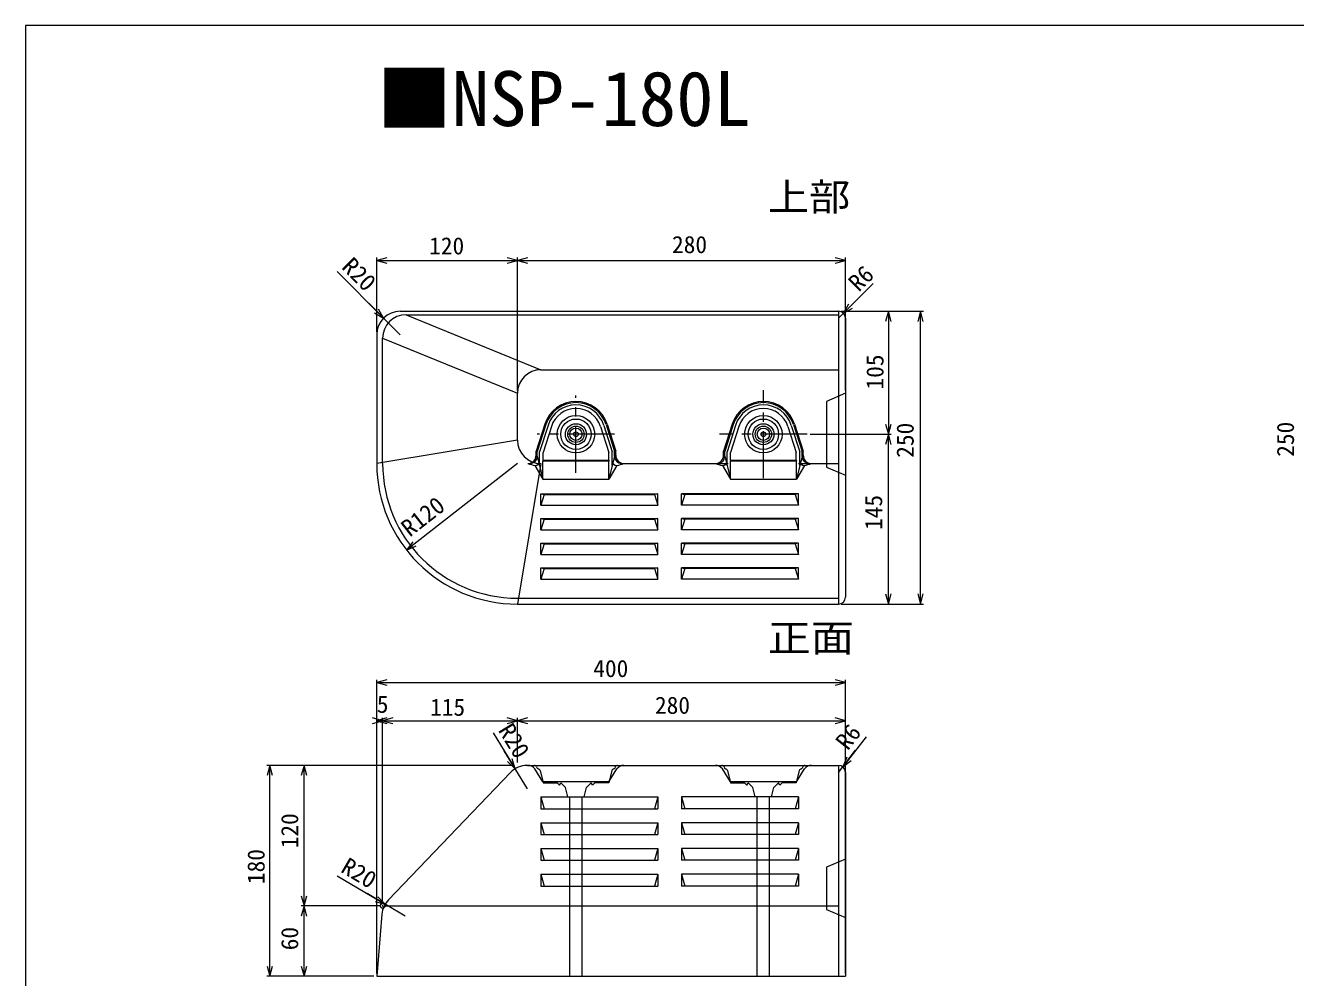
# Model space of a CAD drawing. Units: millimetres, scale not verified. Extents: x -43107 to 1122, y -805 to 4027.
# Drawn here: x -1182 to -98, y -1 to 811 of the extents above; entities that cross this region are included whole.
import ezdxf
from ezdxf.enums import TextEntityAlignment as Align

# ---------------------------------------------------------------- set-up
doc = ezdxf.new("R2010")
doc.units = ezdxf.units.MM
doc.header["$LTSCALE"] = 8
doc.header["$PDMODE"] = 32
doc.header["$PDSIZE"] = 4
doc.linetypes.add('CHAIN1', pattern=[8, 5, -1, 1, -1])
doc.layers.add('0-0', color=7, linetype='Continuous', lineweight=18)
doc.styles.add('ＭＳ ゴシック', font='')
doc.styles.get('ＭＳ ゴシック').set_extended_font_data('MS Gothic')

msp = doc.modelspace()

# ---------------------------------------------------------------- linework, layer by layer
at = {"layer": '0-0'}
for p, q in [((-882.153, 549.826), (-882.153, 613.187)), ((-873.498, 613.106), (-882.153, 610.787)), ((-882.153, 610.787), (-873.498, 608.468)), ((-770.807, 608.468), (-762.153, 610.787)), ((-762.153, 499.826), (-762.153, 613.187)), ((-762.153, 499.826), (-762.153, 613.187)), ((-753.498, 613.106), (-762.153, 610.787)), ((-762.153, 610.787), (-753.498, 608.468)), ((-490.807, 608.468), (-482.153, 610.787)), ((-482.153, 499.826), (-482.153, 613.187)), ((-916.043, 601.317), (-876.295, 561.569)), ((-458.326, 591.253), (-483.91, 565.669)), ((-488.153, 561.426), (-471.239, 578.34)), ((-862.153, 547.426), (-888.966, 574.24)), ((-884.054, 566.049), (-876.295, 561.569)), ((-876.295, 561.569), (-880.775, 569.328)), ((-862.153, 567.426), (-488.153, 567.426)), ((-857.153, 564.426), (-742.153, 517.426)), ((-857.153, 564.426), (-488.153, 564.426)), ((-488.153, 567.426), (-488.153, 317.426)), ((-485.753, 567.426), (-415.572, 567.426)), ((-485.753, 567.426), (-443.065, 567.426)), ((-479.43, 573.429), (-483.91, 565.669)), ((-483.91, 565.669), (-476.15, 570.149)), ((-445.465, 567.426), (-447.784, 558.772)), ((-443.146, 558.772), (-445.465, 567.426)), ((-415.653, 558.772), (-417.972, 567.426)), ((-482.153, 561.426), (-482.153, 323.426)), ((-882.153, 547.426), (-882.153, 437.426)), ((-877.153, 544.426), (-762.153, 497.426)), ((-877.153, 437.426), (-877.153, 544.426)), ((-742.153, 517.426), (-488.153, 517.426)), ((-762.153, 457.426), (-762.153, 497.426)), ((-482.153, 497.426), (-498.153, 490.426)), ((-498.153, 490.426), (-498.153, 434.426)), ((-738.837, 470.908), (-746.153, 447.892)), ((-737.884, 470.605), (-745.153, 447.737)), ((-735.978, 469.999), (-743.153, 447.426)), ((-733.119, 469.09), (-740.153, 446.961)), ((-691.186, 469.09), (-684.153, 446.961)), ((-688.327, 469.999), (-681.153, 447.426)), ((-686.421, 470.605), (-679.153, 447.737)), ((-685.468, 470.908), (-678.153, 447.892)), ((-578.837, 470.908), (-586.153, 447.892)), ((-577.884, 470.605), (-585.153, 447.737)), ((-575.978, 469.999), (-583.153, 447.426)), ((-573.119, 469.09), (-580.153, 446.961)), ((-531.186, 469.09), (-524.153, 446.961)), ((-528.327, 469.999), (-521.153, 447.426)), ((-526.421, 470.605), (-519.153, 447.737)), ((-525.468, 470.908), (-518.153, 447.892)), ((-447.784, 471.081), (-445.465, 462.426)), ((-762.153, 457.426), (-882.153, 437.426)), ((-512.253, 462.426), (-443.065, 462.426)), ((-512.253, 462.426), (-443.065, 462.426)), ((-443.146, 453.772), (-445.465, 462.426)), ((-746.153, 444.426), (-746.153, 447.892)), ((-745.153, 443.426), (-745.153, 447.737)), ((-743.153, 435.602), (-743.153, 447.426)), ((-740.153, 440.426), (-740.153, 446.961)), ((-684.153, 440.426), (-684.153, 447.102)), ((-684.153, 440.426), (-684.153, 446.961)), ((-681.153, 435.602), (-681.153, 447.426)), ((-679.153, 443.426), (-679.153, 447.737)), ((-678.153, 444.426), (-678.153, 447.892)), ((-586.153, 444.426), (-586.153, 447.892)), ((-585.153, 443.426), (-585.153, 447.737)), ((-583.153, 435.602), (-583.153, 447.426)), ((-580.153, 440.426), (-580.153, 446.961)), ((-524.153, 440.426), (-524.153, 447.102)), ((-524.153, 440.426), (-524.153, 446.961)), ((-521.153, 435.602), (-521.153, 447.426)), ((-519.153, 443.426), (-519.153, 447.737)), ((-518.153, 444.426), (-518.153, 447.892)), ((-742.153, 437.426), (-762.153, 317.426)), ((-747.153, 435.602), (-740.286, 423.951)), ((-745.153, 443.73), (-740.286, 423.951)), ((-740.153, 440.426), (-740.286, 439.426)), ((-740.286, 423.951), (-740.286, 439.426)), ((-740.153, 440.426), (-684.153, 440.426)), ((-684.153, 440.426), (-684.019, 439.426)), ((-679.153, 443.73), (-684.019, 423.951)), ((-677.153, 435.602), (-684.019, 423.951)), ((-671.153, 437.426), (-582.153, 437.426)), ((-587.153, 435.602), (-580.286, 423.951)), ((-585.153, 443.73), (-580.286, 423.951)), ((-580.153, 440.426), (-580.286, 439.426)), ((-580.286, 423.951), (-580.286, 439.426)), ((-580.153, 440.426), (-524.153, 440.426)), ((-524.153, 440.426), (-524.019, 439.426)), ((-519.153, 443.73), (-524.019, 423.951)), ((-517.153, 435.602), (-524.019, 423.951)), ((-522.153, 437.426), (-488.153, 437.426)), ((-498.153, 434.426), (-482.153, 427.426)), ((-740.286, 423.951), (-684.019, 423.951)), ((-580.286, 423.951), (-524.019, 423.951)), ((-742.153, 411.551), (-642.153, 411.551)), ((-742.153, 401.968), (-742.153, 411.551)), ((-739.153, 411.051), (-742.153, 401.968)), ((-742.153, 401.968), (-642.153, 401.968)), ((-642.153, 411.551), (-645.153, 411.051)), ((-645.153, 411.051), (-642.153, 401.968)), ((-642.153, 401.968), (-642.153, 411.551)), ((-622.153, 411.551), (-619.153, 411.051)), ((-522.153, 411.551), (-622.153, 411.551)), ((-622.153, 401.968), (-622.153, 411.551)), ((-619.153, 411.051), (-622.153, 401.968)), ((-522.153, 401.968), (-622.153, 401.968)), ((-525.153, 411.051), (-522.153, 401.968)), ((-522.153, 401.968), (-522.153, 411.551)), ((-742.153, 390.468), (-642.153, 390.468)), ((-742.153, 380.885), (-742.153, 390.468)), ((-642.153, 390.468), (-645.153, 389.968)), ((-642.153, 380.885), (-642.153, 390.468)), ((-622.153, 390.468), (-619.153, 389.968)), ((-522.153, 390.468), (-622.153, 390.468)), ((-622.153, 380.885), (-622.153, 390.468)), ((-522.153, 380.885), (-522.153, 390.468)), ((-739.153, 389.968), (-742.153, 380.885)), ((-742.153, 380.885), (-642.153, 380.885)), ((-645.153, 389.968), (-642.153, 380.885)), ((-619.153, 389.968), (-622.153, 380.885)), ((-522.153, 380.885), (-622.153, 380.885)), ((-525.153, 389.968), (-522.153, 380.885)), ((-851.312, 370.69), (-856.704, 363.534)), ((-742.153, 369.385), (-642.153, 369.385)), ((-742.153, 359.801), (-742.153, 369.385)), ((-739.153, 368.885), (-742.153, 359.801)), ((-642.153, 369.385), (-645.153, 368.885)), ((-645.153, 368.885), (-642.153, 359.801)), ((-642.153, 359.801), (-642.153, 369.385)), ((-622.153, 369.385), (-619.153, 368.885)), ((-522.153, 369.385), (-622.153, 369.385)), ((-622.153, 359.801), (-622.153, 369.385)), ((-619.153, 368.885), (-622.153, 359.801)), ((-525.153, 368.885), (-522.153, 359.801)), ((-522.153, 359.801), (-522.153, 369.385)), ((-742.153, 359.801), (-642.153, 359.801)), ((-522.153, 359.801), (-622.153, 359.801)), ((-742.153, 348.301), (-642.153, 348.301)), ((-742.153, 338.718), (-742.153, 348.301)), ((-739.153, 347.801), (-742.153, 338.718)), ((-642.153, 348.301), (-645.153, 347.801)), ((-645.153, 347.801), (-642.153, 338.718)), ((-642.153, 338.718), (-642.153, 348.301)), ((-622.153, 348.301), (-619.153, 347.801)), ((-522.153, 348.301), (-622.153, 348.301)), ((-622.153, 338.718), (-622.153, 348.301)), ((-619.153, 347.801), (-622.153, 338.718)), ((-525.153, 347.801), (-522.153, 338.718)), ((-522.153, 338.718), (-522.153, 348.301)), ((-742.153, 338.718), (-642.153, 338.718)), ((-522.153, 338.718), (-622.153, 338.718)), ((-447.784, 326.081), (-445.465, 317.426)), ((-445.465, 317.426), (-443.146, 326.081)), ((-420.291, 326.081), (-417.972, 317.426)), ((-417.972, 317.426), (-415.653, 326.081)), ((-762.153, 322.426), (-488.153, 322.426)), ((-762.153, 317.426), (-488.153, 317.426)), ((-485.753, 317.426), (-443.065, 317.426)), ((-443.065, 317.426), (-415.572, 317.426)), ((-882.153, 2.113), (-882.153, 252.805)), ((-873.498, 252.724), (-882.153, 250.405)), ((-882.153, 250.405), (-873.498, 248.086)), ((-490.807, 248.086), (-482.153, 250.405)), ((-482.153, 2.113), (-482.153, 252.805)), ((-885.807, 215.554), (-877.153, 217.873)), ((-882.153, 2.113), (-882.153, 220.273)), ((-873.498, 220.192), (-882.153, 217.873)), ((-882.153, 217.873), (-873.498, 215.554)), ((-877.153, 62.113), (-877.153, 220.273)), ((-877.153, 62.113), (-877.153, 220.273)), ((-868.498, 220.192), (-877.153, 217.873)), ((-877.153, 217.873), (-868.498, 215.554)), ((-770.807, 215.554), (-762.153, 217.873)), ((-762.153, 182.113), (-762.153, 220.273)), ((-762.153, 182.113), (-762.153, 220.273)), ((-753.498, 220.192), (-762.153, 217.873)), ((-762.153, 217.873), (-753.498, 215.554)), ((-490.807, 215.554), (-482.153, 217.873)), ((-482.153, 176.113), (-482.153, 220.273)), ((-782.717, 207.398), (-764.036, 176.786)), ((-464.555, 204.151), (-484.476, 178.455)), ((-753.618, 159.713), (-773.371, 192.082)), ((-764.036, 176.786), (-766.565, 185.381)), ((-488.153, 173.713), (-473.497, 192.618)), ((-481.006, 186.716), (-484.476, 178.455)), ((-764.553, 179.713), (-975.93, 179.713)), ((-971.211, 171.059), (-973.53, 179.713)), ((-764.553, 179.713), (-946.651, 179.713)), ((-941.932, 171.059), (-944.251, 179.713)), ((-872.25, 64.829), (-768.058, 173.551)), ((-770.524, 182.965), (-764.036, 176.786)), ((-753.618, 179.713), (-488.153, 179.713)), ((-740.286, 165.713), (-747.153, 176.713)), ((-745.697, 178.346), (-745.376, 177.383)), ((-742.774, 175.198), (-740.153, 164.713)), ((-681.531, 175.198), (-684.153, 164.713)), ((-684.019, 165.713), (-677.153, 176.713)), ((-678.608, 178.346), (-678.929, 177.383)), ((-580.286, 165.713), (-587.153, 176.713)), ((-585.697, 178.346), (-585.376, 177.383)), ((-582.774, 175.198), (-580.153, 164.713)), ((-521.531, 175.198), (-524.153, 164.713)), ((-524.019, 165.713), (-517.153, 176.713)), ((-518.608, 178.346), (-518.929, 177.383)), ((-488.153, 179.713), (-488.153, -0.287)), ((-484.476, 178.455), (-477.341, 183.874)), ((-482.153, 173.713), (-482.153, -0.287)), ((-684.019, 165.713), (-740.286, 165.713)), ((-740.153, 164.713), (-728.153, 164.713)), ((-733.153, 164.713), (-728.153, 164.713)), ((-728.153, 164.713), (-726.153, 162.713)), ((-726.153, 162.713), (-725.153, 164.713)), ((-721.153, 160.713), (-725.153, 164.713)), ((-703.153, 160.713), (-699.153, 164.713)), ((-524.019, 165.713), (-580.286, 165.713)), ((-580.153, 164.713), (-568.153, 164.713)), ((-573.153, 164.713), (-568.153, 164.713)), ((-568.153, 164.713), (-566.153, 162.713)), ((-566.153, 162.713), (-565.153, 164.713)), ((-561.153, 160.713), (-565.153, 164.713)), ((-543.153, 160.713), (-539.153, 164.713)), ((-742.153, 152.713), (-739.153, 142.713)), ((-742.153, 152.713), (-642.153, 152.713)), ((-742.153, 152.713), (-742.153, 142.713)), ((-719.153, 152.713), (-721.153, 160.713)), ((-717.403, -0.287), (-717.403, 152.713)), ((-706.903, -0.287), (-706.903, 152.713)), ((-705.153, 152.713), (-703.153, 160.713)), ((-642.153, 152.713), (-645.153, 142.713)), ((-642.153, 152.713), (-642.153, 142.713)), ((-622.153, 152.713), (-619.153, 142.713)), ((-622.153, 152.713), (-622.153, 142.713)), ((-522.153, 152.713), (-622.153, 152.713)), ((-559.153, 152.713), (-561.153, 160.713)), ((-557.403, -0.287), (-557.403, 152.713)), ((-546.903, -0.287), (-546.903, 152.713)), ((-545.153, 152.713), (-543.153, 160.713)), ((-522.153, 152.713), (-525.153, 142.713)), ((-522.153, 152.713), (-522.153, 142.713)), ((-742.153, 142.713), (-642.153, 142.713)), ((-522.153, 142.713), (-622.153, 142.713)), ((-742.153, 130.713), (-739.153, 120.713)), ((-742.153, 130.713), (-642.153, 130.713)), ((-742.153, 130.713), (-742.153, 120.713)), ((-642.153, 130.713), (-645.153, 120.713)), ((-642.153, 130.713), (-642.153, 120.713)), ((-622.153, 130.713), (-619.153, 120.713)), ((-522.153, 130.713), (-622.153, 130.713)), ((-622.153, 130.713), (-622.153, 120.713)), ((-522.153, 130.713), (-525.153, 120.713)), ((-522.153, 130.713), (-522.153, 120.713)), ((-742.153, 120.713), (-642.153, 120.713)), ((-522.153, 120.713), (-622.153, 120.713)), ((-742.153, 108.713), (-739.153, 98.713)), ((-742.153, 108.713), (-642.153, 108.713)), ((-742.153, 108.713), (-742.153, 98.713)), ((-642.153, 108.713), (-645.153, 98.713)), ((-642.153, 108.713), (-642.153, 98.713)), ((-622.153, 108.713), (-619.153, 98.713)), ((-522.153, 108.713), (-622.153, 108.713)), ((-622.153, 108.713), (-622.153, 98.713)), ((-522.153, 108.713), (-525.153, 98.713)), ((-522.153, 108.713), (-522.153, 98.713)), ((-742.153, 98.713), (-642.153, 98.713)), ((-522.153, 98.713), (-622.153, 98.713)), ((-482.153, 99.713), (-498.153, 92.713)), ((-498.153, 92.713), (-498.153, 56.713)), ((-916.078, 85.356), (-875.037, 61.151)), ((-742.153, 86.713), (-739.153, 76.713)), ((-742.153, 86.713), (-642.153, 86.713)), ((-742.153, 86.713), (-742.153, 76.713)), ((-742.153, 76.713), (-642.153, 76.713)), ((-642.153, 86.713), (-645.153, 76.713)), ((-642.153, 86.713), (-642.153, 76.713)), ((-622.153, 86.713), (-619.153, 76.713)), ((-522.153, 86.713), (-622.153, 86.713)), ((-622.153, 86.713), (-622.153, 76.713)), ((-522.153, 76.713), (-622.153, 76.713)), ((-522.153, 86.713), (-525.153, 76.713)), ((-522.153, 86.713), (-522.153, 76.713)), ((-946.57, 68.368), (-944.251, 59.713)), ((-944.251, 59.713), (-941.932, 68.368)), ((-857.81, 50.991), (-890.473, 70.255)), ((-875.037, 61.151), (-881.314, 67.545)), ((-879.553, 59.713), (-946.651, 59.713)), ((-879.553, 59.713), (-946.651, 59.713)), ((-941.932, 51.059), (-944.251, 59.713)), ((-883.67, 63.55), (-875.037, 61.151)), ((-875.808, 59.713), (-488.153, 59.713)), ((-498.153, 56.713), (-482.153, 49.713)), ((-877.741, 52.652), (-882.153, -0.287)), ((-975.849, 8.368), (-973.53, -0.287)), ((-973.53, -0.287), (-971.211, 8.368)), ((-946.57, 8.368), (-944.251, -0.287)), ((-944.251, -0.287), (-941.932, 8.368)), ((-884.553, -0.287), (-975.93, -0.287)), ((-884.553, -0.287), (-946.651, -0.287)), ((-882.153, -0.287), (-482.153, -0.287))]:
    msp.add_line(p, q, dxfattribs=at)
at = {"layer": '0-0', "linetype": 'CHAIN1'}
for p, q in [((-552.153, 424.926), (-552.153, 499.926)), ((-712.153, 429.426), (-712.153, 495.426)), ((-679.153, 462.426), (-745.153, 462.426)), ((-514.653, 462.426), (-589.653, 462.426))]:
    msp.add_line(p, q, dxfattribs=at)
at = {"layer": '0-0'}
msp.add_lwpolyline([(-1182.106, -804.519), (1121.894, -804.519), (1121.894, 811.481), (-1182.106, 811.481)], close=True, dxfattribs=at)
for points in [[(-1182.106, 811.481), (-1182.106, -804.519), (1121.894, -804.519)], [(-882.153, 610.787), (-762.153, 610.787), (-770.807, 613.106)], [(-762.153, 610.787), (-482.153, 610.787), (-490.807, 613.106)], [(-445.465, 567.426), (-445.465, 462.426), (-443.146, 471.081)], [(-417.972, 317.426), (-417.972, 567.426), (-420.291, 558.772)], [(-445.465, 317.426), (-445.465, 462.426), (-447.784, 453.772)], [(-762.153, 437.426), (-856.704, 363.534), (-848.456, 367.036)], [(-684.019, 423.951), (-684.019, 439.426), (-740.286, 439.426)], [(-524.019, 423.951), (-524.019, 439.426), (-580.286, 439.426)], [(-742.153, 411.551), (-739.153, 411.051), (-645.153, 411.051)], [(-522.153, 411.551), (-525.153, 411.051), (-619.153, 411.051)], [(-742.153, 390.468), (-739.153, 389.968), (-645.153, 389.968)], [(-522.153, 390.468), (-525.153, 389.968), (-619.153, 389.968)], [(-742.153, 369.385), (-739.153, 368.885), (-645.153, 368.885)], [(-522.153, 369.385), (-525.153, 368.885), (-619.153, 368.885)], [(-742.153, 348.301), (-739.153, 347.801), (-645.153, 347.801)], [(-522.153, 348.301), (-525.153, 347.801), (-619.153, 347.801)], [(-882.153, 250.405), (-482.153, 250.405), (-490.807, 252.724)], [(-882.153, 217.873), (-877.153, 217.873), (-885.807, 220.192)], [(-877.153, 217.873), (-762.153, 217.873), (-770.807, 220.192)], [(-762.153, 217.873), (-482.153, 217.873), (-490.807, 220.192)], [(-973.53, -0.287), (-973.53, 179.713), (-975.849, 171.059)], [(-944.251, 59.713), (-944.251, 179.713), (-946.57, 171.059)], [(-684.153, 164.713), (-696.153, 164.713), (-698.153, 162.713), (-699.153, 164.713)], [(-524.153, 164.713), (-536.153, 164.713), (-538.153, 162.713), (-539.153, 164.713)], [(-944.251, -0.287), (-944.251, 59.713), (-946.57, 51.059)]]:
    msp.add_lwpolyline(points, dxfattribs=at)
for centre, radius in [((-712.153, 462.426), 16), ((-552.153, 462.426), 16), ((-712.153, 462.426), 13), ((-712.153, 462.426), 9), ((-712.153, 462.426), 7), ((-712.153, 462.426), 5.25), ((-552.153, 462.426), 13), ((-552.153, 462.426), 9), ((-552.153, 462.426), 7), ((-552.153, 462.426), 5.25)]:
    msp.add_circle(centre, radius, dxfattribs=at)
for centre, radius, start, end in [((-862.153, 547.426), 20, 90, 180), ((-857.153, 544.426), 20, 90, 180), ((-488.153, 561.426), 6, 0, 90), ((-742.153, 497.426), 20, 90, 180), ((-712.153, 462.426), 28, 17.63234, 162.36767), ((-712.153, 462.426), 27, 17.63234, 162.36766), ((-552.153, 462.426), 28, 17.63234, 162.36767), ((-552.153, 462.426), 27, 17.63234, 162.36766), ((-712.153, 462.426), 25, 17.63234, 162.36766), ((-712.153, 462.426), 22, 17.63233, 162.36767), ((-552.153, 462.426), 25, 17.63234, 162.36766), ((-552.153, 462.426), 22, 17.63233, 162.36767), ((-742.153, 457.426), 20, 180.00001, 270), ((-751.006, 442.446), 5.992, 12.37114, 35.91361), ((-673.299, 442.446), 5.992, 144.08639, 167.62886), ((-591.006, 442.446), 5.992, 12.37114, 35.91361), ((-513.299, 442.446), 5.992, 144.08639, 167.62886), ((-762.153, 437.426), 120, 180, 270), ((-762.153, 437.426), 115, 180, 270), ((-753.153, 444.426), 7, 270, 0), ((-728.32, 508.308), 75.105, 250.69233, 255.47793), ((-751.153, 443.426), 6, 270, 0), ((-747.153, 439.602), 4, 270, 0), ((-677.153, 439.602), 4, 180, 270), ((-673.153, 443.426), 6, 180, 270), ((-671.153, 444.426), 7, 180, 270), ((-695.985, 508.308), 75.105, 284.52207, 289.30767), ((-593.153, 444.426), 7, 270, 0), ((-568.32, 508.308), 75.105, 250.69233, 255.47793), ((-591.153, 443.426), 6, 270, 0), ((-587.153, 439.602), 4, 270, 0), ((-517.153, 439.602), 4, 180, 270), ((-513.153, 443.426), 6, 180, 270), ((-511.153, 444.426), 7, 180, 270), ((-535.985, 508.308), 75.105, 284.52207, 289.30767), ((-488.153, 323.426), 6, 270, 0), ((-753.618, 159.713), 20, 90, 136.21888), ((-753.101, 172.317), 7.396, 36.46849, 90.4014), ((-747.594, 177.713), 2, 18.43495, 90), ((-744.427, 177.7), 1, 198.43495, 264.51232), ((-744.714, 174.713), 2, 14.03624, 84.51232), ((-679.591, 174.713), 2, 95.48768, 165.96376), ((-679.878, 177.7), 1, 275.48768, 341.56505), ((-676.711, 177.713), 2, 90, 161.56505), ((-671.204, 172.317), 7.396, 89.5986, 143.53151), ((-593.101, 172.317), 7.396, 36.46849, 90.4014), ((-587.594, 177.713), 2, 18.43495, 90), ((-584.427, 177.7), 1, 198.43495, 264.51232), ((-584.714, 174.713), 2, 14.03624, 84.51232), ((-519.591, 174.713), 2, 95.48768, 165.96376), ((-519.878, 177.7), 1, 275.48768, 341.56505), ((-516.711, 177.713), 2, 90, 161.56505), ((-511.204, 172.317), 7.396, 89.5986, 143.53151), ((-488.153, 173.713), 6, 0, 90), ((-857.81, 50.991), 20, 136.21888, 175.23636)]:
    msp.add_arc(centre, radius, start, end, dxfattribs=at)
for p in [(-712.153, 462.426), (-552.153, 462.426), (-877.153, 59.713)]:
    msp.add_point(p, dxfattribs=at)

# ---------------------------------------------------------------- texts
at = {"layer": '0-0', "style": 'ＭＳ ゴシック'}
msp.add_text('■NSP-180L', height=46.92, dxfattribs=at).set_placement((-882.106, 711.481), align=Align.BOTTOM_LEFT)
for s, width, p in [('上部', 1.1, (-548.378, 646.286)), ('正面', 1.15, (-548.415, 269.75))]:
    msp.add_text(s, height=23.46, dxfattribs=dict(at, width=width)).set_placement(p, align=Align.BOTTOM_LEFT)
at = {"layer": '0-0', "color": 4, "style": 'ＭＳ ゴシック'}
for s, p in [('120', (-837.456, 611.546)), ('280', (-630.138, 612.667)), ('400', (-697.376, 250.699)), ('5', (-882.138, 220.166)), ('115', (-836.673, 217.64)), ('280', (-644.706, 219.321))]:
    msp.add_text(s, height=14.66, dxfattribs=at).set_placement(p, align=Align.BOTTOM_LEFT)
for s, rotation, p in [('R20', 315, (-916.043, 601.317)), ('R6', 45, (-467.645, 580.168)), ('105', 90, (-445.232, 500.603)), ('250', 90, (-419.457, 442.329)), ('250', 90, (-94.819, 443.171)), ('R120', 38.008, (-851.312, 370.69)), ('145', 90, (-446.352, 380.694)), ('R20', 301.394, (-782.717, 207.398)), ('R6', 52.214, (-476.61, 189.064)), ('120', 90, (-944.813, 108.91)), ('180', 90, (-973.524, 78.347)), ('R20', 329.469, (-916.078, 85.356)), ('60', 90, (-944.813, 21.852))]:
    msp.add_text(s, height=14.66, rotation=rotation, dxfattribs=at).set_placement(p, align=Align.BOTTOM_LEFT)

doc.saveas('drawing.dxf')
